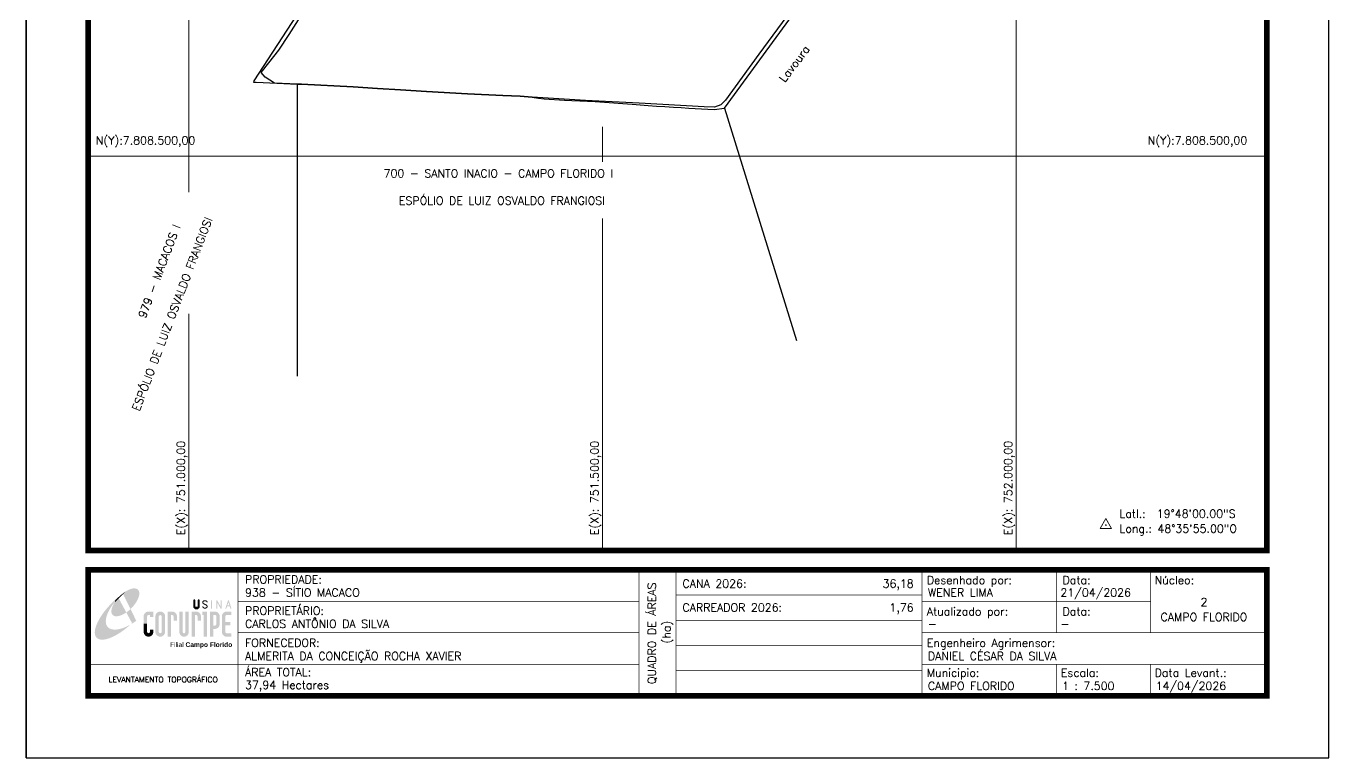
# Model space of a CAD drawing. Header units: inches. Extents: x 750803 to 752378, y 7807772 to 7810000.
# Drawn here: x 750803 to 752378, y 7807772 to 7808657 of the extents above; entities that cross this region are included whole.
import ezdxf
from ezdxf.enums import TextEntityAlignment as Align

# ---------------------------------------------------------------- set-up
doc = ezdxf.new("R2010")
doc.units = ezdxf.units.IN
doc.header["$MEASUREMENT"] = 0
doc.linetypes.add('CONTINUO', pattern=[0])
doc.linetypes.add('LIN0', pattern=[0])
doc.layers.add('0114000938', color=1, linetype='Continuous', lineweight=25)
doc.layers.add('MALHA', color=8, linetype='Continuous', lineweight=9)
for name, color, linetype in [('0114000938001', 5, 'Continuous'), ('MARGEM', 7, 'CONTINUO'), ('TEXTO', 7, 'Continuous')]:
    doc.layers.add(name, color=color, linetype=linetype)
doc.styles.add('ARIAL', font='arial.ttf')
doc.styles.add('SIMPLEX', font='simplex', dxfattribs={"height": 0.2})
doc.styles.get("Standard").update_dxf_attribs({"font": 'simplex.shx', "height": 20})

# ---------------------------------------------------------------- blocks, each defined once
blk = doc.blocks.new('A$C78F83FB3')
at = {"layer": 'MARGEM'}
h = blk.add_hatch(color=20, dxfattribs=at)
edge = h.paths.add_edge_path()
edge.add_ellipse((19.49, 23.77), major_axis=(-6.68, -6.67), ratio=0.469426, start_angle=292.73277, end_angle=601.25787)
edge.add_ellipse((22.83, 22.05), major_axis=(12.64, 11.29), ratio=0.457614, start_angle=79.90686, end_angle=107.91393)
edge = h.paths.add_edge_path()
edge.add_ellipse((18.28, 18.7), major_axis=(13.95, 13.59), ratio=0.386848, start_angle=63.96117, end_angle=264.59932)
edge.add_ellipse((22.83, 22.05), major_axis=(12.64, 11.29), ratio=0.457614, start_angle=107.91393, end_angle=245.11815, ccw=False)
edge.add_ellipse((19.49, 23.77), major_axis=(-6.68, -6.67), ratio=0.469426, start_angle=241.25787, end_angle=292.73277, ccw=False)
for color, points in [(20, [(15.46, 26.12), (14.17, 24.81), (14.06, 24.24), (14.39, 23.97), (14.67, 24.54), (19.47, 29.32), (18.48, 28.66), (17.31, 27.78)]), (7, [(58.42, 24.9), (57.9, 24.9), (57.9, 21.73, -0.414214), (57.15, 20.98), (56.84, 20.98, -0.414214), (56.09, 21.73), (56.09, 24.9), (55.57, 24.9), (55.57, 21.73, 0.414214), (56.84, 20.46), (57.15, 20.46, 0.414214), (58.42, 21.73)]), (7, [(61.7, 24.9), (61.23, 24.9, 0.396318), (60.04, 23.78), (60.04, 23.72, 0.151912), (60.39, 22.97), (60.46, 22.92), (62.18, 22), (62.85, 21.83, 0.12407), (62.51, 22.42), (60.75, 23.36, -0.13192), (60.56, 23.77, -0.385578), (61.23, 24.37), (61.7, 24.37, -0.414214), (62.37, 23.7), (62.89, 23.7, 0.414214)]), (7, [(62.37, 23.7), (62.89, 23.7, 0.414214), (61.7, 24.9), (61.23, 24.9, 0.396318), (60.04, 23.78), (60.04, 23.72, 0.151912), (60.39, 22.97), (60.46, 22.92), (62.18, 22), (62.18, 22, -0.131921), (62.37, 21.59, -0.385578), (61.7, 20.98), (61.23, 20.98, -0.414214), (60.56, 21.65), (60.04, 21.65, 0.414214), (61.23, 20.46), (61.7, 20.46, 0.402546), (62.89, 21.61, 0.165292), (62.51, 22.42), (60.75, 23.36, -0.13192), (60.56, 23.77, -0.385578), (61.23, 24.37), (61.7, 24.37, -0.414214)]), (7, [(30.97, 12.46), (29.13, 12.46), (29.13, 8.21, 1), (34.29, 8.21), (34.29, 9.41), (32.45, 9.41), (32.45, 8.21, -1), (30.97, 8.21)])]:
    blk.add_hatch(color=color, dxfattribs=at).paths.add_polyline_path(points)
h = blk.add_hatch(color=7, dxfattribs=at)
h.paths.add_polyline_path([(65.24, 24.9), (64.72, 24.9), (64.72, 20.46), (65.24, 20.46)])
h.paths.add_polyline_path([(67.38, 20.46), (67.9, 20.46), (67.9, 23.74), (69.74, 20.46), (70.23, 20.46), (70.23, 24.9), (69.71, 24.9), (69.71, 21.58), (67.85, 24.9), (67.38, 24.9)])
h.paths.add_polyline_path([(72.17, 20.46), (72.72, 20.46), (73.14, 21.73), (74.49, 21.73), (74.9, 20.46), (75.45, 20.46), (74, 24.9), (73.62, 24.9)])
h.paths.add_polyline_path([(73.81, 23.8), (74.32, 22.25), (73.31, 22.25)], flags=16)
h = blk.add_hatch(color=7, dxfattribs=at)
h.paths.add_polyline_path([(31.71, 18.93, 0.414214), (29.13, 16.35), (29.13, 12.46), (30.97, 12.46), (30.97, 16.35, -0.414214), (31.71, 17.09), (32.45, 17.09), (32.45, 16.02), (34.29, 16.02), (34.29, 18.93)])
h.paths.add_polyline_path([(44.15, 17.09, -0.414214), (44.89, 16.35), (44.89, 14.1), (46.72, 14.1), (46.72, 16.17, 0.433937), (44.15, 18.93), (41.77, 18.93), (41.77, 12.46), (43.61, 12.46), (43.61, 17.09)])
h.paths.add_polyline_path([(43.61, 12.46), (41.77, 12.46), (41.77, 5.62), (43.61, 5.62)])
h.paths.add_polyline_path([(47.92, 12.46), (49.75, 12.46), (49.75, 18.93), (47.92, 18.93)])
h.paths.add_polyline_path([(52.91, 18.93), (51.08, 18.93), (51.08, 12.46), (52.91, 12.46)])
h.paths.add_polyline_path([(51.08, 8.12, -1), (49.75, 8.12), (49.75, 12.46), (47.92, 12.46), (47.92, 8.12, 1), (52.91, 8.12), (52.91, 12.46), (51.08, 12.46)])
h.paths.add_polyline_path([(54.41, 12.46), (56.25, 12.46), (56.25, 17.09), (56.79, 17.09, -0.414214), (57.53, 16.35), (57.53, 14.1), (59.36, 14.1), (59.36, 16.17, 0.433937), (56.79, 18.93), (54.41, 18.93)])
h.paths.add_polyline_path([(56.25, 12.46), (54.41, 12.46), (54.41, 5.62), (56.25, 5.62)])
h.paths.add_polyline_path([(60.73, 12.46), (62.58, 12.46), (62.58, 18.93), (60.02, 18.93), (60.02, 17.08), (60.73, 17.08)])
h.paths.add_polyline_path([(62.58, 12.46), (60.73, 12.46), (60.73, 5.62), (62.58, 5.62)])
h.paths.add_polyline_path([(64.06, 12.46), (65.82, 12.46), (65.82, 17.17), (66.66, 17.17, -0.450417), (67.48, 16.25), (67.48, 12.46), (69.24, 12.46, 0.002307), (69.24, 12.48, 0.005282), (69.23, 12.54, -0.000938), (69.23, 12.53), (69.23, 16.17, 0.433937), (66.66, 18.93), (64.06, 18.93)])
h.paths.add_polyline_path([(64.06, 5.62), (65.82, 5.62), (65.82, 9.77), (66.66, 9.77, 0.426056), (69.24, 12.46), (67.48, 12.46), (67.48, 12.45, -0.450417), (66.66, 11.53), (65.82, 11.53), (65.82, 12.46), (64.06, 12.46)])
h.paths.add_polyline_path([(70.37, 12.46), (74.87, 12.46), (74.87, 13.44), (72.21, 13.44), (72.21, 16.35, -0.414214), (72.95, 17.09), (75.38, 17.09), (75.38, 18.93), (72.95, 18.93, 0.414214), (70.37, 16.35)])
h.paths.add_polyline_path([(72.21, 11.62), (74.87, 11.62), (74.87, 12.46), (70.37, 12.46), (70.37, 8.21, 0.414214), (72.95, 5.62), (75.38, 5.62), (75.38, 7.47), (72.95, 7.47, -0.414214), (72.21, 8.21)])
h = blk.add_hatch(color=7, dxfattribs=at)
h.paths.add_polyline_path([(35.29, 16.35), (35.29, 8.21, 1), (40.46, 8.21, 0.016978), (40.45, 8.38), (40.45, 16.17, 0.433937), (37.88, 18.93), (37.87, 18.93, 0.41391)])
h.paths.add_polyline_path([(38.62, 16.35), (38.62, 8.21, -1), (37.13, 8.21), (37.13, 16.35, -1)], flags=16)
at = {"layer": 'MARGEM', "color": 7}
blk.add_lwpolyline([(58.42, 24.9), (57.9, 24.9), (57.9, 21.73, -0.414214), (57.15, 20.98), (56.84, 20.98, -0.414214), (56.09, 21.73), (56.09, 24.9), (55.57, 24.9), (55.57, 21.73, 0.414214), (56.84, 20.46), (57.15, 20.46, 0.414214), (58.42, 21.73), (58.42, 24.9)], format="xyb", close=True, dxfattribs=at)
at = {"layer": 'MARGEM', "color": 252, "insert": (43.05, 2.72), "char_height": 2.5, "attachment_point": 1, "style": 'ARIAL'}
blk.add_mtext_dynamic_manual_height_columns('Filial {\\fArial|b1|i0|c0|p34;Campo Florido}', width=33.0271, gutter_width=2.46, heights=[2.95], dxfattribs=at)

msp = doc.modelspace()

# ---------------------------------------------------------------- linework, layer by layer
at = {"layer": '0114000938', "linetype": 'CONTINUO', "flags": 128}
msp.add_lwpolyline([(751136.2, 7808586.7), (751198.9, 7808583.5), (751228.1, 7808581.7), (751256, 7808579.9), (751287.5, 7808577.9), (751337.1, 7808575), (751379.7, 7808573.1), (751400.6, 7808572.2), (751415.1, 7808571.3), (751422.7, 7808569.9), (751429.7, 7808569.2), (751454.2, 7808567.6), (751463.2, 7808567.2), (751472.7, 7808566.9), (751482, 7808566.4), (751491.1, 7808565.8), (751535.8, 7808562.7), (751555.5, 7808561.1), (751565.3, 7808560.4), (751575.5, 7808559.8), (751585.9, 7808559.1), (751595.1, 7808558.5), (751604.4, 7808557.9), (751635.1, 7808556.3), (751647.7, 7808557.7), (751800, 7808766.6), (751924.7, 7808940.3), (751922.6, 7808942.7), (751920.7, 7808947.6), (751913.9, 7808953.6), (751906.1, 7808959.1), (751899.6, 7808962.9), (751890.4, 7808967.4), (751877.6, 7808972.4), (751864.6, 7808975.3), (751847.9, 7808980.6), (751839.5, 7808983.6), (751832.5, 7808988.9), (751828.4, 7808993.4), (751822.1, 7809002.8), (751817.1, 7809011.7), (751813, 7809022.2), (751811.5, 7809030.5), (751809, 7809048), (751806.9, 7809057.7), (751803.3, 7809063.6), (751800, 7809067.8), (751792.5, 7809074.8), (751783.3, 7809081.6), (751772.7, 7809085), (751766.4, 7809085), (751751, 7809080.8), (751739.7, 7809076.6), (751719.4, 7809068.6), (751706.8, 7809063.6), (751684.4, 7809055.3), (751674.3, 7809054.5), (751666.1, 7809055.4), (751659.4, 7809059.8), (751643.8, 7809070.3), (751632.5, 7809077.7), (751621, 7809086.9), (751609.4, 7809097.6), (751596.1, 7809109.9), (751588.1, 7809116.5), (751577.8, 7809124.1), (751559.9, 7809135.4), (751546, 7809144.6), (751532.1, 7809154.1), (751517.9, 7809163.4), (751506.1, 7809171.9), (751491.6, 7809183.3), (751485.1, 7809189.2), (751481.7, 7809191.3), (751476.8, 7809192.1), (751471.5, 7809191.4), (751468.5, 7809189.5), (751466.4, 7809188.1), (751411.9, 7809104.5), (751192.3, 7808765.9), (751078.8, 7808590.9), (751078.1, 7808589.3), (751081.4, 7808589.1), (751131.3, 7808586.9)], close=True, dxfattribs=at)
at = {"layer": '0114000938001', "linetype": 'CONTINUO', "flags": 128}
msp.add_lwpolyline([(751103.5, 7808588.1), (751092.2, 7808595.2), (751087.4, 7808600.8), (751096.9, 7808612.6), (751108.7, 7808627.9), (751121.4, 7808646.8), (751146.1, 7808685.5), (751174.9, 7808730.4), (751210, 7808784.4), (751241.1, 7808832.3), (751273.1, 7808881.9), (751301.2, 7808922.5), (751311.8, 7808915.6), (751315.6, 7808921.3), (751314.2, 7808924.4), (751306.9, 7808930.8), (751324.1, 7808959.8), (751344.8, 7808992.2), (751378.8, 7809042.1), (751410.1, 7809089.4), (751447.9, 7809061.6), (751505, 7809022.8), (751559.5, 7808989.5), (751575.6, 7808981), (751609.7, 7808957.6), (751628.6, 7808943.4), (751639.8, 7808932.8), (751657.1, 7808913.2), (751669, 7808897.2), (751685.3, 7808874.8), (751721, 7808833), (751739.1, 7808810.9), (751751.1, 7808795.6), (751768.2, 7808774.2), (751776, 7808762.1), (751778.1, 7808753.7), (751778, 7808745.1), (751770.8, 7808734.7), (751747.5, 7808702.9), (751711.6, 7808653.7), (751689.2, 7808623), (751648.7, 7808567.6), (751643.1, 7808561.9), (751635.4, 7808559), (751622.9, 7808559.5), (751544.5, 7808563.7), (751479.6, 7808567.2), (751415.1, 7808571.3), (751400.6, 7808572.2), (751379.7, 7808573.1), (751337.1, 7808575), (751287.5, 7808577.9), (751256, 7808579.9), (751228.1, 7808581.7), (751198.9, 7808583.5), (751136.2, 7808586.7), (751131.3, 7808586.9)], close=True, dxfattribs=at)
at = {"layer": 'MALHA'}
for points in [[(751000, 7808456.4), (751000, 7809924.9)], [(752000, 7808023.2), (752000, 7808869.6)], [(751500, 7808493.1), (751500, 7808535.1)], [(750878.3, 7808500), (752303.3, 7808500)], [(751500, 7808023.2), (751500, 7808424.6)], [(751000, 7808023.2), (751000, 7808309.4)]]:
    msp.add_lwpolyline(points, dxfattribs=at)
at = {"layer": 'MARGEM', "color": 174, "linetype": 'LIN0'}
msp.add_line((750803.3, 7807772.4), (750803.3, 7809999.9), dxfattribs=at)
at = {"layer": 'MARGEM', "color": 174, "linetype": 'LIN0', "flags": 128}
msp.add_lwpolyline([(752378.3, 7807772.4), (752378.3, 7809999.9), (750803.3, 7809999.9), (750803.3, 7807772.4)], close=True, dxfattribs=at)
at = {"layer": 'MARGEM', "color": 174, "linetype": 'LIN0', "const_width": 6.82, "flags": 128}
for points in [[(752303.3, 7808023.2), (752303.3, 7809924.9), (750878.3, 7809924.9), (750878.3, 7808023.2)], [(752303.3, 7808023.2), (752303.3, 7809924.9), (750878.3, 7809924.9), (750878.3, 7808023.2)], [(750878.3, 7807999.9), (752303.3, 7807999.9), (752303.3, 7807847.4), (750878.3, 7807847.4)]]:
    msp.add_lwpolyline(points, close=True, dxfattribs=at)
at = {"layer": 'MARGEM', "color": 174, "linetype": 'LIN0', "flags": 128}
for points, const_width in [([(751059.5, 7807999.9), (751059.5, 7807847.4)], 0.757), ([(751059.5, 7807999.9), (751059.5, 7807848.8)], 0.75), ([(751544.4, 7807999.9), (751544.4, 7807849.3)], 0.757), ([(751588.8, 7807999.9), (751588.8, 7807849.3)], 0.757), ([(751886.3, 7807999.9), (751886.3, 7807849.3)], 0.757), ([(752049, 7807923.7), (752049, 7807999.9)], 0.757), ([(752162.8, 7807923.7), (752162.8, 7807999.9)], 0.757), ([(751588.8, 7807969.4), (751886.3, 7807969.4)], 0.757), ([(751059.5, 7807961.8), (751544.4, 7807961.8)], 0.757), ([(751886.3, 7807961.8), (752162.8, 7807961.8)], 0.757), ([(751588.8, 7807938.9), (751886.3, 7807938.9)], 0.757), ([(751059.5, 7807923.7), (751544.4, 7807923.7)], 0.757), ([(751886.3, 7807923.7), (752303.4, 7807923.7)], 0.757), ([(751588.8, 7807908.4), (751886.3, 7807908.4)], 0.757), ([(750878.3, 7807885.6), (751544.4, 7807885.6)], 0.757), ([(751588.8, 7807877.9), (751886.3, 7807877.9)], 0.757), ([(751886.3, 7807885.6), (752303.3, 7807885.6)], 0.757), ([(752049, 7807885.6), (752049, 7807847.8)], 0.757), ([(752162.8, 7807885.6), (752162.8, 7807847.8)], 0.757)]:
    msp.add_lwpolyline(points, dxfattribs=dict(at, const_width=const_width))
at = {"layer": 'TEXTO', "linetype": 'CONTINUO'}
for p, q in [((751131.6, 7808233.9), (751131.3, 7808586.9)), ((751647.7, 7808557.8), (751734.7, 7808277.2))]:
    msp.add_line(p, q, dxfattribs=at)
at = {"layer": 'TEXTO', "color": 7, "lineweight": 9, "flags": 128}
msp.add_lwpolyline([(752101.9, 7808049.9), (752115.5, 7808049.9), (752108.7, 7808061.7)], close=True, dxfattribs=at)
at = {"layer": 'TEXTO', "color": 7, "lineweight": 9, "const_width": 1.06, "flags": 128}
msp.add_lwpolyline([(752108.1, 7808053.8, -1), (752109.2, 7808053.8, -1)], format="xyb", close=True, dxfattribs=at)

# ---------------------------------------------------------------- block references
at = {"layer": 'MARGEM', "linetype": 'ByBlock', "xscale": 2.293504072270356, "yscale": 2.293504072270356, "zscale": 2.293504072270356}
msp.add_blockref('A$C78F83FB3', (750878.6, 7807906), dxfattribs=at)

# ---------------------------------------------------------------- texts
at = {"layer": 'MALHA'}
for p in [(750887.6, 7808511.1), (752159.2, 7808511.1)]:
    msp.add_text('N(Y):7.808.500,00', height=9.75, dxfattribs=at).set_placement(p, align=Align.BOTTOM_LEFT)
for s, p in [('E(X): 751.000,00', (750998.3, 7808041.6)), ('E(X): 751.500,00', (751498.3, 7808041.6)), ('E(X): 752.000,00', (751998.3, 7808041.6))]:
    msp.add_text(s, height=9.75, rotation=90, dxfattribs=at).set_placement(p, align=Align.BOTTOM_LEFT)
at = {"layer": 'MARGEM', "color": 7, "linetype": 'Continuous', "lineweight": 9, "style": 'SIMPLEX'}
for s, p in [('PROPRIEDADE:', (751068, 7807993.1)), ('Desenhado por:', (751892.2, 7807992.3)), ('Data:', (752056.2, 7807992.3)), ('Núcleo:', (752167.6, 7807992.3)), ('PROPRIETÁRIO:', (751068, 7807955.3)), ('Atualizado por:', (751892.2, 7807954.4)), ('Data:', (752056.2, 7807954.4)), ('FORNECEDOR:', (751068, 7807916.4)), ('Engenheiro Agrimensor:', (751892.2, 7807916.4)), ('ÁREA TOTAL:', (751068, 7807880.9)), ('Municipio:', (751892.2, 7807880.3)), ('Escala:', (752054.2, 7807880.3)), ('Data Levant.:', (752167.6, 7807880.3))]:
    msp.add_text(s, height=9.75, dxfattribs=at).set_placement(p, align=Align.TOP_LEFT)
at = {"layer": 'MARGEM', "color": 7, "linetype": 'Continuous', "style": 'SIMPLEX'}
for s, p in [('CANA 2026:', (751596.8, 7807988)), ('938 - SÍTIO MACACO', (751068, 7807977.2)), ('WENER LIMA', (751893.5, 7807977.2)), ('21/04/2026', (752053.7, 7807977.2)), ('CARREADOR 2026:', (751596.8, 7807959.1)), ('CARLOS ANTÔNIO DA SILVA', (751068, 7807939.4)), ('-', (751893.5, 7807939.4)), ('-', (752053.7, 7807939.4)), ('ALMERITA DA CONCEIÇÃO ROCHA XAVIER', (751068, 7807900.5)), ('DANIEL CÉSAR DA SILVA', (751893.5, 7807900.5)), ('37,94 Hectares', (751068, 7807865.5)), ('CAMPO FLORIDO', (751893.5, 7807864.4)), ('1 : 7.500', (752055.5, 7807864.4)), ('14/04/2026', (752168.8, 7807864.4))]:
    msp.add_text(s, height=9.75, dxfattribs=at).set_placement(p, align=Align.TOP_LEFT)
for s, p in [('36,18', (751876.3, 7807988)), ('1,76', (751876.3, 7807959.1))]:
    msp.add_text(s, height=9.75, dxfattribs=at).set_placement(p, align=Align.TOP_RIGHT)
for s, p in [('QUADRO DE ÁREAS', (751559.8, 7807923)), ('(ha)', (751577.6, 7807924.5))]:
    msp.add_text(s, height=9.75, rotation=90, dxfattribs=at).set_placement(p, align=Align.MIDDLE_CENTER)
for s, p in [('2', (752227.2, 7807960.8)), ('CAMPO FLORIDO', (752227.2, 7807942.8))]:
    msp.add_text(s, height=9.75, dxfattribs=at).set_placement(p, align=Align.MIDDLE_CENTER)
at = {"layer": 'MARGEM', "color": 7, "linetype": 'ByBlock'}
msp.add_text('LEVANTAMENTO TOPOGRÁFICO', height=6.75, dxfattribs=at).set_placement((750968.9, 7807867.2), align=Align.MIDDLE_CENTER)
at = {"layer": 'TEXTO', "linetype": 'Continuous', "style": 'SIMPLEX'}
for s, rotation, p in [('Lavoura', 412.8492, (751720.5, 7808588.3)), (' ESPÓLIO DE LUIZ OSVALDO FRANGIOSI', 69.1732, (750937.8, 7808184.6)), ('979 - MACACOS I', 69.1732, (750947.6, 7808303.2))]:
    msp.add_text(s, height=9.75, rotation=rotation, dxfattribs=at).set_placement(p)
for s, p in [('700 - SANTO INACIO - CAMPO FLORIDO I', (751235.5, 7808483.9)), ('ESPÓLIO DE LUIZ OSVALDO FRANGIOSI', (751254, 7808450.9))]:
    msp.add_text(s, height=9.75, dxfattribs=at).set_placement(p, align=Align.TOP_LEFT)
at = {"layer": 'TEXTO', "linetype": 'ByBlock', "style": 'SIMPLEX'}
for s, p in [('LatI.:  19°48\'00.00"S', (752125, 7808062.8, 492.6)), ('Long.: 48°35\'55.00"O', (752125, 7808044.7, 492.6))]:
    msp.add_text(s, height=9.75, dxfattribs=at).set_placement(p)

doc.saveas('drawing.dxf')
